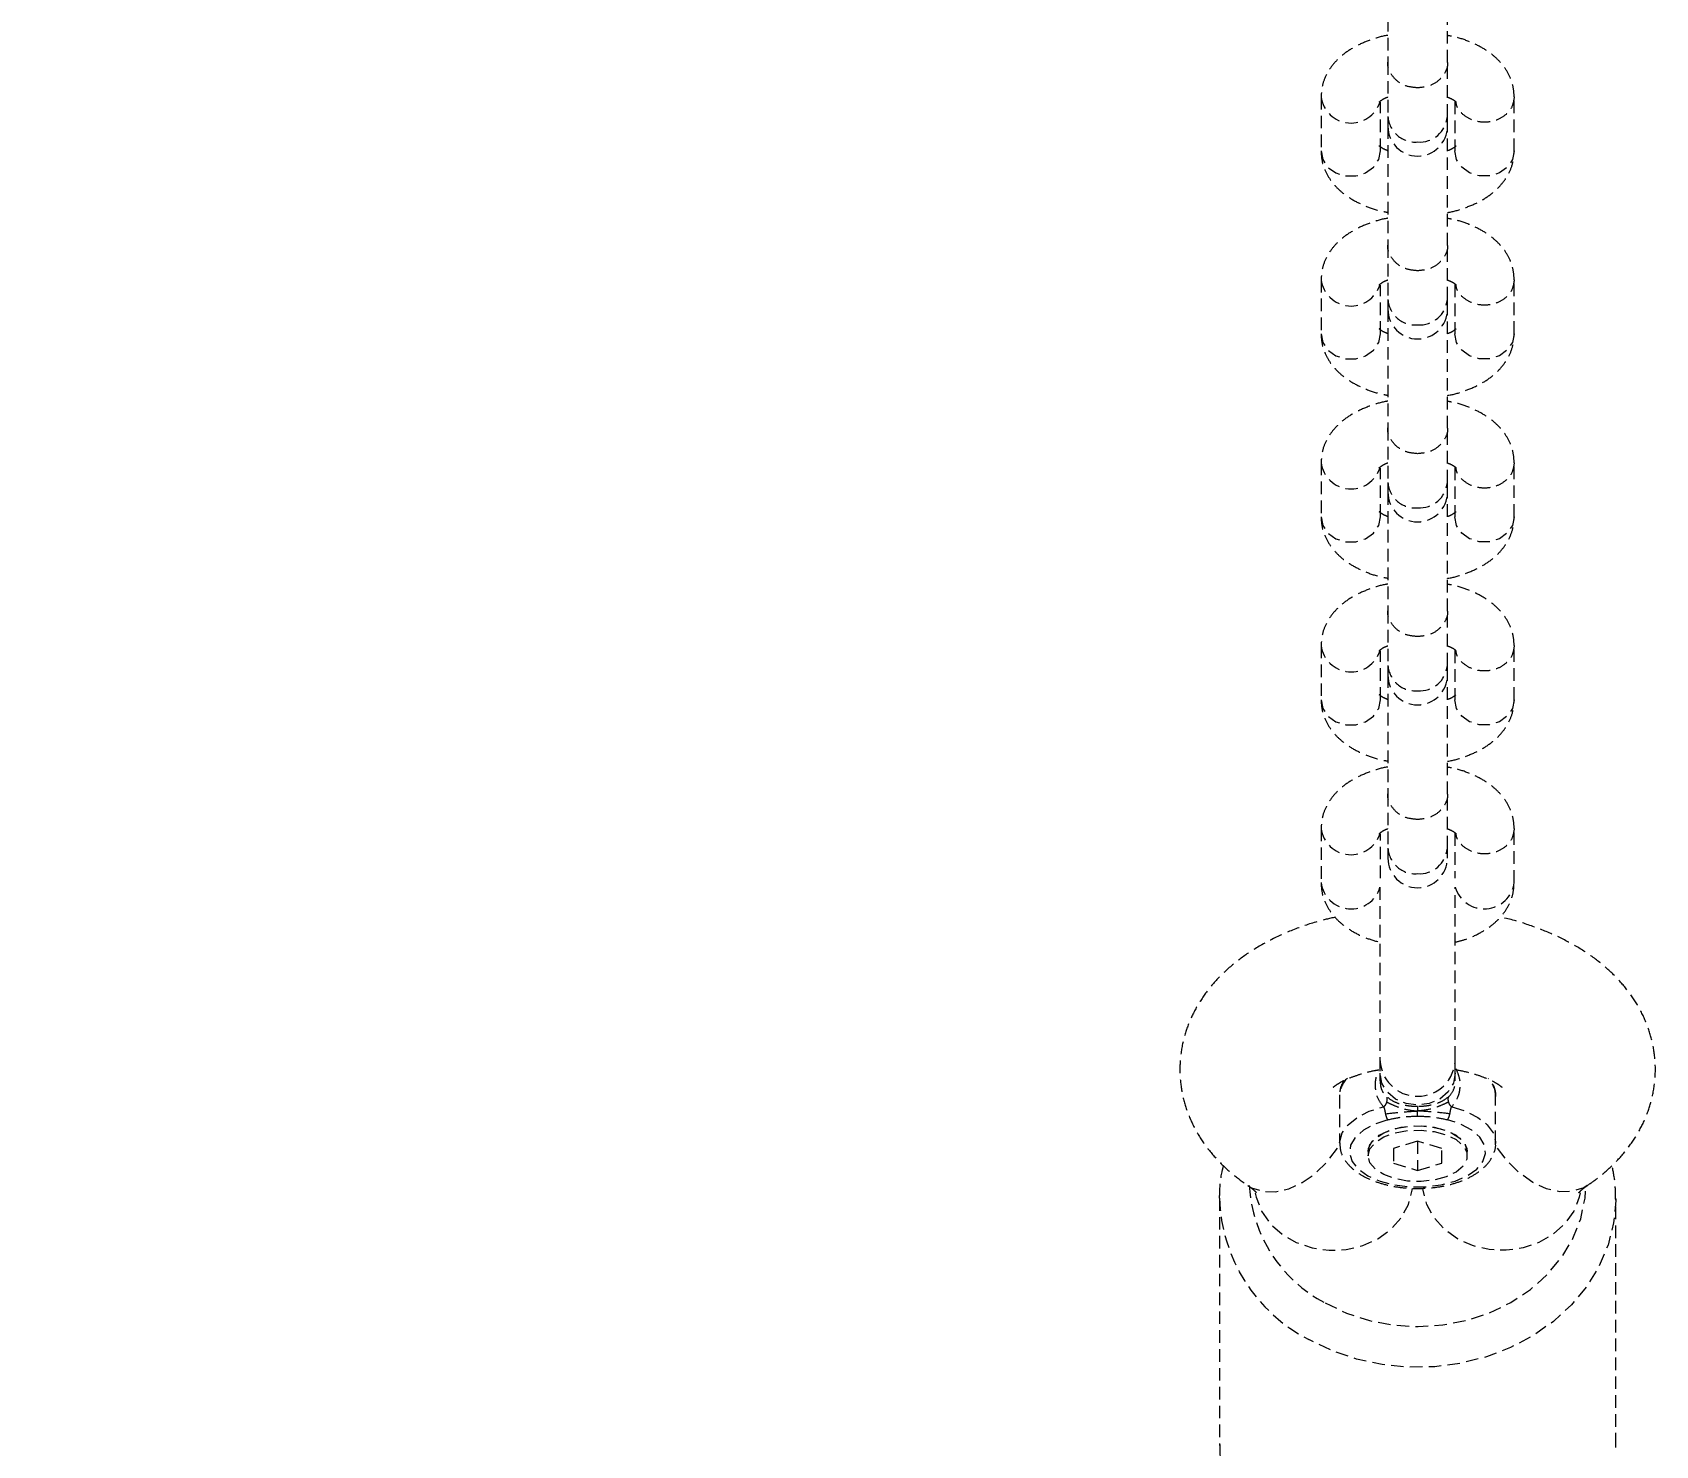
# Model space of a CAD drawing. Header units: millimetres. Extents: x -4197 to 3701, y -3900 to 3375.
# Drawn here: x 58.9 to 222.7, y 1166.1 to 1308.8 of the extents above; entities that cross this region are included whole.
import ezdxf

# ---------------------------------------------------------------- set-up
doc = ezdxf.new("R2010")
doc.units = ezdxf.units.MM
doc.linetypes.add('HIDDEN', pattern=[1.905, 1.27, -0.635])
for name, color, linetype in [('DIKOM_ОБЪЕКТ', 7, 'Continuous'), ('DIKOM_РАЗМЕР_ЗОНА', 7, 'Continuous'), ('DIKOM_РАЗМЕР_ОБЪЕКТА', 7, 'Continuous')]:
    doc.layers.add(name, color=color, linetype=linetype)
doc.styles.add('style1', font='arialbd.ttf', dxfattribs={"width": 0.8})
doc.dimstyles.new('1-50', dxfattribs={"dimtxt": 300, "dimasz": 200, "dimexe": 100, "dimexo": 0, "dimgap": 100, "dimtad": 1, "dimtxsty": 'style1', "dimcen": 200, "dimclrd": 7, "dimclre": 7, "dimclrt": 7, "dimadec": 1, "dimazin": 2, "dimtfac": 1, "dimtmove": 0, "dimatfit": 2, "dimfxl": 0, "dimlwd": 25, "dimlwe": 18, "dimarcsym": 0})

# ---------------------------------------------------------------- blocks, each defined once
blk = doc.blocks.new('*D2')
at = {"layer": 'Defpoints', "color": 0, "transparency": 16777216}
for p in [(-934.08, 1825.38), (198.72, 1825.38), (198.72, -1533.62)]:
    blk.add_point(p, dxfattribs=at)
at = {"layer": 'DIKOM_РАЗМЕР_ОБЪЕКТА', "color": 7, "lineweight": 18, "transparency": 16777216}
for p, q in [((198.72, 1825.38), (-1034.08, 1825.38)), ((198.72, -1533.62), (-1034.08, -1533.62))]:
    blk.add_line(p, q, dxfattribs=at)
at = {"layer": 'DIKOM_РАЗМЕР_ОБЪЕКТА', "color": 7, "lineweight": 25, "transparency": 16777216}
blk.add_line((-934.08, -1333.62), (-934.08, 1625.38), dxfattribs=at)
at = {"layer": 'DIKOM_РАЗМЕР_ОБЪЕКТА', "color": 7, "transparency": 16777216}
for points in [[(-967.42, 1625.38), (-900.75, 1625.38), (-934.08, 1825.38)], [(-967.42, -1333.62), (-900.75, -1333.62), (-934.08, -1533.62)]]:
    blk.add_solid(points, dxfattribs=at)
at = {"layer": 'DIKOM_РАЗМЕР_ОБЪЕКТА', "color": 7, "transparency": 16777216, "insert": (-1212.9, 33.6), "char_height": 300, "attachment_point": 5, "rotation": 90, "style": 'style1'}
blk.add_mtext('{\\fArial|b0|i0|c204|p34;\\H1.16667x;3360}', dxfattribs=at)
blk = doc.blocks.new('*D3')
at = {"layer": 'Defpoints', "color": 0, "transparency": 16777216}
for p in [(-3721.93, 3375.38), (198.72, 3375.38), (198.72, -3083.62)]:
    blk.add_point(p, dxfattribs=at)
at = {"layer": 'DIKOM_РАЗМЕР_ЗОНА', "color": 7, "lineweight": 18, "transparency": 16777216}
for p, q in [((198.72, 3375.38), (-3821.93, 3375.38)), ((198.72, -3083.62), (-3821.93, -3083.62))]:
    blk.add_line(p, q, dxfattribs=at)
at = {"layer": 'DIKOM_РАЗМЕР_ЗОНА', "color": 7, "lineweight": 25, "transparency": 16777216}
blk.add_line((-3721.93, -2883.62), (-3721.93, 3175.38), dxfattribs=at)
at = {"layer": 'DIKOM_РАЗМЕР_ЗОНА', "color": 7, "transparency": 16777216}
for points in [[(-3755.26, 3175.38), (-3688.6, 3175.38), (-3721.93, 3375.38)], [(-3755.26, -2883.62), (-3688.6, -2883.62), (-3721.93, -3083.62)]]:
    blk.add_solid(points, dxfattribs=at)
at = {"layer": 'DIKOM_РАЗМЕР_ЗОНА', "color": 7, "transparency": 16777216, "insert": (-4000.63, 193.17), "char_height": 300, "attachment_point": 5, "rotation": 90, "style": 'style1'}
blk.add_mtext('{\\fArial|b0|i0|c204|p34;\\H1.16667x;6460}', dxfattribs=at)

msp = doc.modelspace()

# ---------------------------------------------------------------- linework, layer by layer
at = {"layer": 'DIKOM_ОБЪЕКТ', "color": 7, "linetype": 'HIDDEN', "lineweight": 15}
for p, q in [((195.719, 1317.764), (195.719, 1305.742)), ((201.719, 1305.745), (201.719, 1317.764)), ((195.719, 1305.773), (195.719, 1300.28)), ((201.719, 1300.28), (201.719, 1305.773)), ((188.969, 1302.273), (188.969, 1296.81)), ((194.969, 1296.81), (194.969, 1301.735)), ((202.469, 1301.787), (202.469, 1296.81)), ((208.469, 1296.81), (208.469, 1302.303)), ((195.719, 1300.28), (195.719, 1299.294)), ((201.719, 1299.294), (201.719, 1300.28)), ((195.719, 1299.294), (195.719, 1287.273)), ((201.719, 1287.275), (201.719, 1299.294)), ((195.719, 1287.303), (195.719, 1281.81)), ((201.719, 1281.81), (201.719, 1287.303)), ((188.969, 1283.803), (188.969, 1278.34)), ((194.969, 1278.34), (194.969, 1283.266)), ((202.469, 1283.317), (202.469, 1278.34)), ((208.469, 1278.34), (208.469, 1283.833)), ((195.719, 1281.81), (195.719, 1280.825)), ((201.719, 1280.825), (201.719, 1281.81)), ((195.719, 1280.825), (195.719, 1268.803)), ((201.719, 1268.806), (201.719, 1280.825)), ((195.719, 1268.834), (195.719, 1263.341)), ((201.719, 1263.341), (201.719, 1268.834)), ((188.969, 1265.334), (188.969, 1259.871)), ((208.469, 1259.871), (208.469, 1265.364)), ((194.969, 1259.871), (194.969, 1264.796)), ((195.719, 1263.341), (195.719, 1262.356)), ((201.719, 1262.356), (201.719, 1263.341)), ((202.469, 1264.848), (202.469, 1259.871)), ((195.719, 1262.356), (195.719, 1250.334)), ((201.719, 1250.337), (201.719, 1262.356)), ((195.719, 1250.365), (195.719, 1244.872)), ((201.719, 1244.872), (201.719, 1250.365)), ((188.969, 1246.864), (188.969, 1241.402)), ((194.969, 1241.402), (194.969, 1246.327)), ((202.469, 1246.378), (202.469, 1241.402)), ((208.469, 1241.402), (208.469, 1246.894)), ((195.719, 1244.872), (195.719, 1243.886)), ((195.719, 1243.886), (195.719, 1231.865)), ((201.719, 1243.886), (201.719, 1244.872)), ((201.719, 1231.867), (201.719, 1243.886)), ((195.719, 1231.895), (195.719, 1226.402)), ((201.719, 1226.402), (201.719, 1231.895)), ((188.969, 1228.395), (188.969, 1222.932)), ((194.969, 1223.382), (194.969, 1227.857)), ((202.469, 1227.909), (202.469, 1223.382)), ((208.469, 1222.932), (208.469, 1228.425)), ((195.719, 1226.402), (195.719, 1225.417)), ((201.719, 1225.417), (201.719, 1226.402)), ((194.919, 1222.466), (194.919, 1205.16)), ((202.519, 1205.16), (202.519, 1222.466)), ((194.919, 1205.163), (194.919, 1203.705)), ((202.519, 1203.705), (202.519, 1205.16)), ((194.919, 1203.705), (194.919, 1202.912)), ((202.519, 1202.922), (202.519, 1203.705)), ((190.844, 1201.414), (190.844, 1196.631)), ((206.594, 1196.631), (206.594, 1201.414)), ((198.719, 1196.822), (196.269, 1196.086)), ((201.169, 1196.086), (198.719, 1196.822)), ((198.719, 1196.822), (198.719, 1193.879)), ((193.719, 1195.777), (193.719, 1195.35)), ((196.269, 1196.086), (196.269, 1194.615)), ((196.269, 1194.615), (198.719, 1193.879)), ((198.719, 1193.879), (201.169, 1194.615)), ((201.169, 1194.615), (201.169, 1196.086)), ((203.719, 1195.35), (203.719, 1195.777)), ((178.719, 1191.069), (178.722, 1191.331)), ((178.719, 1191.069), (178.719, 1166.096)), ((218.719, 1166.096), (218.719, 1191.069)), ((218.718, 1165.899), (218.719, 1166.096))]:
    msp.add_line(p, q, dxfattribs=at)
at = {"layer": 'DIKOM_ОБЪЕКТ', "color": 7, "linetype": 'HIDDEN', "lineweight": 15, "flags": 128}
for points in [[(188.969, 1296.81), (189.15, 1295.933), (189.671, 1295.163), (190.469, 1294.591), (191.448, 1294.287), (192.49, 1294.287), (193.469, 1294.591), (194.267, 1295.163), (194.788, 1295.933), (194.969, 1296.81), (194.969, 1296.81)], [(208.469, 1296.81), (208.288, 1295.933), (207.767, 1295.163), (206.969, 1294.591), (205.99, 1294.287), (204.948, 1294.287), (203.969, 1294.591), (203.171, 1295.163), (202.65, 1295.933), (202.469, 1296.81)], [(188.969, 1278.34), (189.15, 1277.464), (189.671, 1276.693), (190.469, 1276.122), (191.448, 1275.817), (192.49, 1275.817), (193.469, 1276.122), (194.267, 1276.693), (194.788, 1277.464), (194.969, 1278.34), (194.969, 1278.34)], [(208.469, 1278.34), (208.288, 1277.464), (207.767, 1276.693), (206.969, 1276.122), (205.99, 1275.817), (204.948, 1275.817), (203.969, 1276.122), (203.171, 1276.693), (202.65, 1277.464), (202.469, 1278.34)], [(188.969, 1259.871), (189.15, 1258.995), (189.671, 1258.224), (190.469, 1257.652), (191.448, 1257.348), (192.49, 1257.348), (193.469, 1257.652), (194.267, 1258.224), (194.788, 1258.995), (194.969, 1259.871), (194.969, 1259.871)], [(208.469, 1259.871), (208.288, 1258.995), (207.767, 1258.224), (206.969, 1257.652), (205.99, 1257.348), (204.948, 1257.348), (203.969, 1257.652), (203.171, 1258.224), (202.65, 1258.995), (202.469, 1259.871)], [(188.969, 1241.402), (189.15, 1240.525), (189.671, 1239.755), (190.469, 1239.183), (191.448, 1238.878), (192.49, 1238.878), (193.469, 1239.183), (194.267, 1239.755), (194.788, 1240.525), (194.969, 1241.402), (194.969, 1241.402)], [(208.469, 1241.402), (208.288, 1240.525), (207.767, 1239.755), (206.969, 1239.183), (205.99, 1238.878), (204.948, 1238.878), (203.969, 1239.183), (203.171, 1239.755), (202.65, 1240.525), (202.469, 1241.402)], [(202.519, 1203.705), (202.333, 1202.702), (201.793, 1201.798), (200.953, 1201.08), (199.893, 1200.619), (198.719, 1200.46), (197.545, 1200.619), (196.486, 1201.08), (195.645, 1201.798), (195.105, 1202.702), (194.919, 1203.705)], [(190.844, 1196.659), (190.851, 1196.801), (191.101, 1197.67), (191.702, 1198.491), (192.626, 1199.227), (193.83, 1199.843), (195.26, 1200.312)], [(202.179, 1200.312), (203.608, 1199.843), (204.812, 1199.227), (205.736, 1198.491), (206.337, 1197.67), (206.588, 1196.801), (206.594, 1196.604)], [(195.699, 1198.991), (194.351, 1198.54), (193.241, 1197.938), (192.428, 1197.22), (191.957, 1196.423), (191.854, 1195.591), (192.123, 1194.769), (192.751, 1194.002), (193.703, 1193.331), (194.928, 1192.794), (196.359, 1192.418), (197.918, 1192.225), (199.521, 1192.225), (201.08, 1192.418), (202.51, 1192.794), (203.735, 1193.331), (204.687, 1194.002), (205.315, 1194.769), (205.585, 1195.591), (205.481, 1196.423), (205.01, 1197.22), (204.198, 1197.938), (203.087, 1198.54), (201.739, 1198.991)], [(193.719, 1195.777), (193.766, 1196.132), (194.133, 1196.814), (194.841, 1197.419), (195.836, 1197.903), (197.045, 1198.229), (198.378, 1198.373), (199.737, 1198.324), (201.02, 1198.087), (202.132, 1197.679), (202.991, 1197.129), (203.534, 1196.479), (203.719, 1195.777)], [(193.719, 1195.777), (193.905, 1196.479), (194.447, 1197.129), (195.306, 1197.679), (196.419, 1198.087), (197.702, 1198.324), (199.06, 1198.373), (200.394, 1198.229), (201.603, 1197.903), (202.598, 1197.419), (203.305, 1196.814), (203.673, 1196.132), (203.719, 1195.777)], [(193.719, 1195.35), (193.905, 1196.052), (194.447, 1196.702), (195.306, 1197.252), (196.419, 1197.66), (197.702, 1197.897), (199.06, 1197.946), (200.394, 1197.802), (201.603, 1197.476), (202.598, 1196.992), (203.305, 1196.387), (203.673, 1195.705), (203.673, 1194.996), (203.305, 1194.314), (202.598, 1193.709), (201.603, 1193.225), (200.394, 1192.899), (199.06, 1192.755), (197.702, 1192.804), (196.419, 1193.041), (195.306, 1193.449), (194.447, 1193.999), (193.905, 1194.649), (193.719, 1195.35)], [(181.581, 1192.353), (181.952, 1192.134), (183.086, 1191.76), (184.358, 1191.724), (185.71, 1192.027), (187.077, 1192.656), (188.397, 1193.581), (189.607, 1194.759), (190.651, 1196.135), (190.926, 1196.581)], [(215.847, 1192.346), (215.486, 1192.134), (214.352, 1191.76), (213.08, 1191.724), (211.729, 1192.027), (210.361, 1192.656), (209.042, 1193.581), (207.832, 1194.759), (206.788, 1196.135), (206.535, 1196.542)], [(182.312, 1191.594), (182.406, 1191.161), (182.959, 1189.761), (183.85, 1188.495), (185.04, 1187.423), (186.472, 1186.594), (188.079, 1186.047), (189.786, 1185.808), (191.513, 1185.888), (193.18, 1186.283), (194.709, 1186.975), (196.027, 1187.931), (197.074, 1189.107), (197.8, 1190.448), (198.172, 1191.891), (198.192, 1192.063)], [(189.384, 1180.496), (191.552, 1179.465), (193.873, 1178.714), (196.298, 1178.26), (198.773, 1178.112), (201.248, 1178.273), (203.669, 1178.741), (205.984, 1179.504), (208.144, 1180.547), (210.104, 1181.848), (211.821, 1183.378), (213.258, 1185.106), (214.386, 1186.994), (215.18, 1189.002), (215.623, 1191.088), (215.716, 1192.36)], [(215.133, 1191.629), (215.032, 1191.161), (214.48, 1189.761), (213.588, 1188.495), (212.398, 1187.423), (210.967, 1186.594), (209.359, 1186.047), (207.652, 1185.808), (205.925, 1185.888), (204.258, 1186.283), (202.73, 1186.975), (201.411, 1187.931), (200.364, 1189.107), (199.638, 1190.448), (199.266, 1191.891), (199.246, 1192.07)], [(218.719, 1190.983), (218.718, 1190.844), (218.504, 1188.57), (217.938, 1186.34), (217.028, 1184.195), (215.792, 1182.172), (214.251, 1180.308), (212.433, 1178.636), (210.37, 1177.186), (208.1, 1175.984), (205.661, 1175.051), (203.1, 1174.403), (200.459, 1174.054), (197.788, 1174.007), (195.134, 1174.266), (192.543, 1174.824), (190.063, 1175.672), (187.737, 1176.794)]]:
    msp.add_lwpolyline(points, dxfattribs=at)
at = {"layer": 'DIKOM_ОБЪЕКТ', "color": 7, "linetype": 'HIDDEN', "lineweight": 15}
for centre, radius, start, end in [((191.996, 1302.679), 3.054, 187.64142, 342.58702), ((198.477, 1300.472), 2.764, 183.97828, 275.02673), ((198.928, 1300.51), 2.8, 265.7176, 355.27739), ((198.719, 1299.294), 3, 180, 0), ((191.996, 1284.209), 3.054, 187.64142, 342.58702), ((198.477, 1282.002), 2.764, 183.97828, 275.02673), ((198.928, 1282.041), 2.8, 265.7176, 355.27739), ((198.719, 1280.825), 3, 180, 0), ((191.996, 1265.74), 3.054, 187.64142, 342.58702), ((198.477, 1263.533), 2.764, 183.97828, 275.02673), ((198.928, 1263.572), 2.8, 265.7176, 355.27739), ((198.719, 1262.356), 3, 180, 0), ((191.996, 1247.27), 3.054, 187.64142, 342.58702), ((198.477, 1245.063), 2.764, 183.97828, 275.02673), ((198.719, 1243.886), 3, 180, 0), ((198.928, 1245.102), 2.8, 265.7176, 355.27739), ((191.996, 1228.801), 3.054, 187.64142, 342.58702), ((198.477, 1226.594), 2.764, 183.97828, 275.02673), ((198.928, 1226.633), 2.8, 265.7176, 355.27739), ((198.719, 1225.417), 3, 180, 0), ((191.994, 1223.335), 3.051, 187.58011, 343.46717), ((205.444, 1223.335), 3.051, 196.53283, 352.41989), ((198.719, 1205.16), 3.8, 180, 0), ((193.397, 1201.354), 2.554, 134.01464, 178.64825), ((204.053, 1201.355), 2.542, 1.31896, 45.2444), ((195.972, 1193.157), 14.272, 183.20902, 242.51064), ((195.269, 1191.538), 16.556, 181.62399, 242.93971)]:
    msp.add_arc(centre, radius, start, end, dxfattribs=at)
for points, knots in [([(195.719, 1308.485), (195.664, 1308.477), (195.033, 1308.385), (193.898, 1308.023), (192.424, 1307.397), (191.19, 1306.587), (190.219, 1305.659), (189.517, 1304.619), (189.058, 1303.48), (188.999, 1302.676), (188.969, 1302.273)], [0, 0, 0, 0, 0.0148782, 0.1715991, 0.3325711, 0.481407, 0.6206936, 0.7504975, 0.8745005, 1, 1, 1, 1]), ([(208.469, 1302.273), (208.447, 1302.621), (208.399, 1303.372), (208, 1304.463), (207.351, 1305.493), (206.465, 1306.404), (205.346, 1307.203), (203.983, 1307.86), (202.748, 1308.291), (201.95, 1308.429), (201.719, 1308.469)], [0, 0, 0, 0, 0.10834975, 0.23352714, 0.35881824, 0.48965331, 0.63012662, 0.78072237, 0.93662123, 1, 1, 1, 1]), ([(198.719, 1303.181), (198.327, 1303.219), (197.543, 1303.296), (196.535, 1303.89), (195.904, 1304.732), (195.643, 1305.453), (195.736, 1305.816), (195.745, 1305.853)], [0, 0, 0, 0, 0.2431409, 0.4862818, 0.7294226, 0.9725635, 1, 1, 1, 1]), ([(201.695, 1305.846), (201.704, 1305.811), (201.795, 1305.451), (201.534, 1304.732), (200.904, 1303.89), (199.895, 1303.296), (199.111, 1303.219), (198.719, 1303.181)], [0, 0, 0, 0, 0.0255926, 0.2691945, 0.5127963, 0.7563982, 1, 1, 1, 1]), ([(194.852, 1301.775), (194.847, 1301.77), (194.834, 1301.756), (195.063, 1301.949), (195.385, 1302.148), (195.673, 1302.246), (195.719, 1302.262)], [0, 0, 0, 0, 0.1911912, 0.5577561, 0.9289467, 1, 1, 1, 1]), ([(201.719, 1302.259), (201.886, 1302.19), (202.278, 1302.029), (202.571, 1301.792), (202.584, 1301.775), (202.589, 1301.768)], [0, 0, 0, 0, 0.2929048, 0.6897488, 1, 1, 1, 1]), ([(208.469, 1302.273), (208.424, 1301.937), (208.334, 1301.267), (207.64, 1300.414), (206.648, 1299.844), (205.47, 1299.644), (204.287, 1299.843), (203.308, 1300.416), (202.695, 1301.113), (202.613, 1301.608), (202.586, 1301.771)], [0, 0, 0, 0, 0.1335454, 0.2670908, 0.4006361, 0.5341815, 0.6677269, 0.8012723, 0.9348177, 1, 1, 1, 1]), ([(188.969, 1296.81), (188.991, 1296.461), (189.039, 1295.711), (189.439, 1294.619), (190.088, 1293.589), (190.973, 1292.678), (192.092, 1291.879), (193.455, 1291.222), (194.69, 1290.792), (195.488, 1290.653), (195.719, 1290.613)], [0, 0, 0, 0, 0.10834975, 0.23352714, 0.35881824, 0.48965331, 0.63012662, 0.78072237, 0.93662123, 1, 1, 1, 1]), ([(195.719, 1296.823), (195.553, 1296.892), (195.161, 1297.053), (194.867, 1297.291), (194.854, 1297.308), (194.849, 1297.315)], [0, 0, 0, 0, 0.2923179, 0.6883666, 1, 1, 1, 1]), ([(202.587, 1297.307), (202.591, 1297.312), (202.604, 1297.327), (202.376, 1297.133), (202.054, 1296.934), (201.766, 1296.836), (201.719, 1296.82)], [0, 0, 0, 0, 0.1911912, 0.5577561, 0.9289467, 1, 1, 1, 1]), ([(201.719, 1290.597), (201.774, 1290.605), (202.405, 1290.697), (203.54, 1291.059), (205.014, 1291.685), (206.249, 1292.495), (207.219, 1293.423), (207.921, 1294.464), (208.381, 1295.603), (208.44, 1296.406), (208.469, 1296.81)], [0, 0, 0, 0, 0.0148782, 0.1715991, 0.3325711, 0.481407, 0.6206936, 0.7504975, 0.8745005, 1, 1, 1, 1]), ([(195.719, 1290.016), (195.664, 1290.008), (195.033, 1289.916), (193.898, 1289.553), (192.424, 1288.927), (191.19, 1288.117), (190.219, 1287.19), (189.517, 1286.149), (189.058, 1285.01), (188.999, 1284.207), (188.969, 1283.803)], [0, 0, 0, 0, 0.0148782, 0.1715991, 0.3325711, 0.481407, 0.6206936, 0.7504975, 0.8745005, 1, 1, 1, 1]), ([(208.469, 1283.803), (208.447, 1284.151), (208.399, 1284.902), (208, 1285.994), (207.351, 1287.023), (206.465, 1287.935), (205.346, 1288.734), (203.983, 1289.391), (202.748, 1289.821), (201.95, 1289.96), (201.719, 1290)], [0, 0, 0, 0, 0.1083497, 0.2335271, 0.3588182, 0.4896533, 0.6301266, 0.7807224, 0.9366212, 1, 1, 1, 1]), ([(198.719, 1284.711), (198.327, 1284.75), (197.543, 1284.827), (196.535, 1285.42), (195.904, 1286.262), (195.643, 1286.984), (195.736, 1287.347), (195.745, 1287.384)], [0, 0, 0, 0, 0.2431409, 0.4862818, 0.7294226, 0.9725635, 1, 1, 1, 1]), ([(201.695, 1287.376), (201.704, 1287.342), (201.795, 1286.981), (201.534, 1286.262), (200.904, 1285.42), (199.895, 1284.827), (199.111, 1284.75), (198.719, 1284.711)], [0, 0, 0, 0, 0.0255926, 0.2691945, 0.5127963, 0.7563982, 1, 1, 1, 1]), ([(194.852, 1283.305), (194.847, 1283.301), (194.834, 1283.286), (195.063, 1283.48), (195.385, 1283.678), (195.673, 1283.777), (195.719, 1283.793)], [0, 0, 0, 0, 0.1911912, 0.5577561, 0.9289467, 1, 1, 1, 1]), ([(201.719, 1283.789), (201.886, 1283.721), (202.278, 1283.56), (202.571, 1283.322), (202.584, 1283.306), (202.589, 1283.298)], [0, 0, 0, 0, 0.2929048, 0.6897488, 1, 1, 1, 1]), ([(208.469, 1283.803), (208.424, 1283.468), (208.334, 1282.797), (207.64, 1281.944), (206.648, 1281.374), (205.47, 1281.175), (204.287, 1281.374), (203.308, 1281.947), (202.695, 1282.644), (202.613, 1283.139), (202.586, 1283.301)], [0, 0, 0, 0, 0.1335454, 0.2670908, 0.4006361, 0.5341815, 0.6677269, 0.8012723, 0.9348177, 1, 1, 1, 1]), ([(188.969, 1278.34), (188.991, 1277.992), (189.039, 1277.241), (189.439, 1276.15), (190.088, 1275.12), (190.973, 1274.209), (192.092, 1273.409), (193.455, 1272.753), (194.69, 1272.322), (195.488, 1272.184), (195.719, 1272.144)], [0, 0, 0, 0, 0.1083497, 0.2335271, 0.3588182, 0.4896533, 0.6301266, 0.7807224, 0.9366212, 1, 1, 1, 1]), ([(195.719, 1278.354), (195.553, 1278.422), (195.161, 1278.583), (194.867, 1278.821), (194.854, 1278.838), (194.849, 1278.846)], [0, 0, 0, 0, 0.2923179, 0.6883666, 1, 1, 1, 1]), ([(202.587, 1278.838), (202.591, 1278.843), (202.604, 1278.857), (202.376, 1278.664), (202.054, 1278.465), (201.766, 1278.367), (201.719, 1278.351)], [0, 0, 0, 0, 0.1911912, 0.5577561, 0.9289467, 1, 1, 1, 1]), ([(201.719, 1272.128), (201.774, 1272.136), (202.405, 1272.228), (203.54, 1272.59), (205.014, 1273.216), (206.249, 1274.026), (207.219, 1274.954), (207.921, 1275.994), (208.381, 1277.133), (208.44, 1277.936), (208.469, 1278.34)], [0, 0, 0, 0, 0.0148782, 0.1715991, 0.3325711, 0.481407, 0.6206936, 0.7504975, 0.8745005, 1, 1, 1, 1]), ([(195.719, 1271.546), (195.664, 1271.538), (195.033, 1271.446), (193.898, 1271.084), (192.424, 1270.458), (191.19, 1269.648), (190.219, 1268.72), (189.517, 1267.68), (189.058, 1266.541), (188.999, 1265.738), (188.969, 1265.334)], [0, 0, 0, 0, 0.0148782, 0.1715991, 0.3325711, 0.481407, 0.6206936, 0.7504975, 0.8745005, 1, 1, 1, 1]), ([(208.469, 1265.334), (208.447, 1265.682), (208.399, 1266.433), (208, 1267.524), (207.351, 1268.554), (206.465, 1269.465), (205.346, 1270.265), (203.983, 1270.921), (202.748, 1271.352), (201.95, 1271.49), (201.719, 1271.53)], [0, 0, 0, 0, 0.1083497, 0.2335271, 0.3588182, 0.4896533, 0.6301266, 0.7807224, 0.9366212, 1, 1, 1, 1]), ([(198.719, 1266.242), (198.327, 1266.28), (197.543, 1266.357), (196.535, 1266.951), (195.904, 1267.793), (195.643, 1268.515), (195.736, 1268.878), (195.745, 1268.915)], [0, 0, 0, 0, 0.2431409, 0.4862818, 0.7294226, 0.9725635, 1, 1, 1, 1]), ([(201.695, 1268.907), (201.704, 1268.873), (201.795, 1268.512), (201.534, 1267.793), (200.904, 1266.951), (199.895, 1266.357), (199.111, 1266.28), (198.719, 1266.242)], [0, 0, 0, 0, 0.0255926, 0.2691945, 0.5127963, 0.7563982, 1, 1, 1, 1]), ([(194.852, 1264.836), (194.847, 1264.831), (194.834, 1264.817), (195.063, 1265.01), (195.385, 1265.209), (195.673, 1265.308), (195.719, 1265.323)], [0, 0, 0, 0, 0.1911912, 0.5577561, 0.9289467, 1, 1, 1, 1]), ([(201.719, 1265.32), (201.886, 1265.252), (202.278, 1265.091), (202.571, 1264.853), (202.584, 1264.836), (202.589, 1264.829)], [0, 0, 0, 0, 0.2929048, 0.6897488, 1, 1, 1, 1]), ([(208.469, 1265.334), (208.424, 1264.998), (208.334, 1264.328), (207.64, 1263.475), (206.648, 1262.905), (205.47, 1262.705), (204.287, 1262.904), (203.308, 1263.478), (202.695, 1264.175), (202.613, 1264.67), (202.586, 1264.832)], [0, 0, 0, 0, 0.13354538, 0.26709076, 0.40063614, 0.53418151, 0.66772689, 0.80127227, 0.93481765, 1, 1, 1, 1]), ([(195.719, 1259.885), (195.553, 1259.953), (195.161, 1260.114), (194.867, 1260.352), (194.854, 1260.369), (194.849, 1260.376)], [0, 0, 0, 0, 0.2923179, 0.6883666, 1, 1, 1, 1]), ([(202.587, 1260.369), (202.591, 1260.374), (202.604, 1260.388), (202.376, 1260.194), (202.054, 1259.996), (201.766, 1259.897), (201.719, 1259.881)], [0, 0, 0, 0, 0.1911912, 0.5577561, 0.9289467, 1, 1, 1, 1]), ([(188.969, 1259.871), (188.991, 1259.523), (189.039, 1258.772), (189.439, 1257.68), (190.088, 1256.651), (190.973, 1255.739), (192.092, 1254.94), (193.455, 1254.283), (194.69, 1253.853), (195.488, 1253.714), (195.719, 1253.674)], [0, 0, 0, 0, 0.1083497, 0.2335271, 0.3588182, 0.4896533, 0.6301266, 0.7807224, 0.9366212, 1, 1, 1, 1]), ([(201.719, 1253.658), (201.774, 1253.666), (202.405, 1253.758), (203.54, 1254.121), (205.014, 1254.747), (206.249, 1255.557), (207.219, 1256.484), (207.921, 1257.525), (208.381, 1258.664), (208.44, 1259.467), (208.469, 1259.871)], [0, 0, 0, 0, 0.0148782, 0.1715991, 0.3325711, 0.481407, 0.6206936, 0.7504975, 0.8745005, 1, 1, 1, 1]), ([(195.719, 1253.077), (195.664, 1253.069), (195.033, 1252.977), (193.898, 1252.615), (192.424, 1251.989), (191.19, 1251.179), (190.219, 1250.251), (189.517, 1249.21), (189.058, 1248.071), (188.999, 1247.268), (188.969, 1246.864)], [0, 0, 0, 0, 0.0148782, 0.1715991, 0.3325711, 0.481407, 0.6206936, 0.7504975, 0.8745005, 1, 1, 1, 1]), ([(208.469, 1246.864), (208.447, 1247.213), (208.399, 1247.964), (208, 1249.055), (207.351, 1250.085), (206.465, 1250.996), (205.346, 1251.795), (203.983, 1252.452), (202.748, 1252.883), (201.95, 1253.021), (201.719, 1253.061)], [0, 0, 0, 0, 0.1083497, 0.2335271, 0.3588182, 0.4896533, 0.6301266, 0.7807224, 0.9366212, 1, 1, 1, 1]), ([(198.719, 1247.772), (198.327, 1247.811), (197.543, 1247.888), (196.535, 1248.481), (195.904, 1249.324), (195.643, 1250.045), (195.736, 1250.408), (195.745, 1250.445)], [0, 0, 0, 0, 0.2431409, 0.4862818, 0.7294226, 0.9725635, 1, 1, 1, 1]), ([(201.695, 1250.437), (201.704, 1250.403), (201.795, 1250.043), (201.534, 1249.324), (200.904, 1248.481), (199.895, 1247.888), (199.111, 1247.811), (198.719, 1247.772)], [0, 0, 0, 0, 0.02559264, 0.26919448, 0.51279632, 0.75639816, 1, 1, 1, 1]), ([(194.852, 1246.367), (194.847, 1246.362), (194.834, 1246.348), (195.063, 1246.541), (195.385, 1246.74), (195.673, 1246.838), (195.719, 1246.854)], [0, 0, 0, 0, 0.1911912, 0.5577561, 0.9289467, 1, 1, 1, 1]), ([(201.719, 1246.851), (201.886, 1246.782), (202.278, 1246.621), (202.571, 1246.384), (202.584, 1246.367), (202.589, 1246.359)], [0, 0, 0, 0, 0.2929048, 0.6897488, 1, 1, 1, 1]), ([(208.469, 1246.864), (208.424, 1246.529), (208.334, 1245.858), (207.64, 1245.006), (206.648, 1244.436), (205.47, 1244.236), (204.287, 1244.435), (203.308, 1245.008), (202.695, 1245.705), (202.613, 1246.2), (202.586, 1246.362)], [0, 0, 0, 0, 0.1335454, 0.2670908, 0.4006361, 0.5341815, 0.6677269, 0.8012723, 0.9348177, 1, 1, 1, 1]), ([(188.969, 1241.402), (188.991, 1241.053), (189.039, 1240.302), (189.439, 1239.211), (190.088, 1238.181), (190.973, 1237.27), (192.092, 1236.471), (193.455, 1235.814), (194.69, 1235.383), (195.488, 1235.245), (195.719, 1235.205)], [0, 0, 0, 0, 0.10834975, 0.23352714, 0.35881824, 0.48965331, 0.63012662, 0.78072237, 0.93662123, 1, 1, 1, 1]), ([(195.719, 1241.415), (195.553, 1241.484), (195.161, 1241.645), (194.867, 1241.883), (194.854, 1241.899), (194.849, 1241.907)], [0, 0, 0, 0, 0.2923179, 0.6883666, 1, 1, 1, 1]), ([(202.587, 1241.899), (202.591, 1241.904), (202.604, 1241.918), (202.376, 1241.725), (202.054, 1241.526), (201.766, 1241.428), (201.719, 1241.412)], [0, 0, 0, 0, 0.1911912, 0.5577561, 0.9289467, 1, 1, 1, 1]), ([(201.719, 1235.189), (201.774, 1235.197), (202.405, 1235.289), (203.54, 1235.651), (205.014, 1236.277), (206.249, 1237.087), (207.219, 1238.015), (207.921, 1239.055), (208.381, 1240.195), (208.44, 1240.998), (208.469, 1241.402)], [0, 0, 0, 0, 0.01487824, 0.17159906, 0.3325711, 0.48140696, 0.62069363, 0.75049751, 0.87450052, 1, 1, 1, 1]), ([(195.719, 1234.608), (195.664, 1234.6), (195.033, 1234.508), (193.898, 1234.145), (192.424, 1233.519), (191.19, 1232.709), (190.219, 1231.781), (189.517, 1230.741), (189.058, 1229.602), (188.999, 1228.799), (188.969, 1228.395)], [0, 0, 0, 0, 0.01487824, 0.17159906, 0.3325711, 0.48140696, 0.62069363, 0.75049751, 0.87450052, 1, 1, 1, 1]), ([(208.469, 1228.395), (208.447, 1228.743), (208.399, 1229.494), (208, 1230.585), (207.351, 1231.615), (206.465, 1232.526), (205.346, 1233.326), (203.983, 1233.983), (202.748, 1234.413), (201.95, 1234.551), (201.719, 1234.591)], [0, 0, 0, 0, 0.1083497, 0.2335271, 0.3588182, 0.4896533, 0.6301266, 0.7807224, 0.9366212, 1, 1, 1, 1]), ([(198.719, 1229.303), (198.327, 1229.342), (197.543, 1229.418), (196.535, 1230.012), (195.904, 1230.854), (195.643, 1231.576), (195.736, 1231.939), (195.745, 1231.976)], [0, 0, 0, 0, 0.2431409, 0.4862818, 0.7294226, 0.9725635, 1, 1, 1, 1]), ([(201.695, 1231.968), (201.704, 1231.934), (201.795, 1231.573), (201.534, 1230.854), (200.904, 1230.012), (199.895, 1229.418), (199.111, 1229.342), (198.719, 1229.303)], [0, 0, 0, 0, 0.0255926, 0.2691945, 0.5127963, 0.7563982, 1, 1, 1, 1]), ([(194.852, 1227.897), (194.847, 1227.892), (194.834, 1227.878), (195.063, 1228.071), (195.385, 1228.27), (195.673, 1228.369), (195.719, 1228.385)], [0, 0, 0, 0, 0.1911912, 0.5577561, 0.9289467, 1, 1, 1, 1]), ([(201.719, 1228.381), (201.886, 1228.313), (202.278, 1228.152), (202.571, 1227.914), (202.584, 1227.897), (202.589, 1227.89)], [0, 0, 0, 0, 0.2929048, 0.6897488, 1, 1, 1, 1]), ([(208.469, 1228.395), (208.424, 1228.06), (208.334, 1227.389), (207.64, 1226.536), (206.648, 1225.966), (205.47, 1225.766), (204.287, 1225.966), (203.308, 1226.539), (202.695, 1227.236), (202.613, 1227.731), (202.586, 1227.893)], [0, 0, 0, 0, 0.1335454, 0.2670908, 0.4006361, 0.5341815, 0.6677269, 0.8012723, 0.9348177, 1, 1, 1, 1]), ([(188.969, 1222.932), (188.991, 1222.584), (189.039, 1221.833), (189.439, 1220.742), (190.088, 1219.712), (190.972, 1218.8), (192.095, 1218.005), (193.418, 1217.342), (194.438, 1217.043), (194.941, 1216.895)], [0, 0, 0, 0, 0.1168089, 0.2517593, 0.3868323, 0.527882, 0.6793225, 0.8416757, 1, 1, 1, 1]), ([(202.468, 1216.907), (202.819, 1216.997), (203.734, 1217.23), (205.01, 1217.816), (206.25, 1218.616), (207.219, 1219.546), (207.921, 1220.586), (208.381, 1221.725), (208.44, 1222.528), (208.469, 1222.932)], [0, 0, 0, 0, 0.1079912, 0.2813233, 0.4415873, 0.591569, 0.7313397, 0.8648642, 1, 1, 1, 1]), ([(190.404, 1219.447), (189.798, 1219.305), (188.308, 1218.957), (186.063, 1218.166), (183.673, 1217.091), (181.539, 1215.821), (179.699, 1214.408), (178.179, 1212.907), (176.929, 1211.295), (175.95, 1209.588), (175.219, 1207.739), (174.78, 1205.776), (174.669, 1203.745), (174.883, 1201.772), (175.395, 1199.885), (176.18, 1198.102), (177.223, 1196.429), (178.521, 1194.871), (179.978, 1193.499), (181.069, 1192.719), (181.581, 1192.353)], [0, 0, 0, 0, 0.0447263, 0.1100975, 0.1767325, 0.2445785, 0.3046139, 0.3619984, 0.4167652, 0.4694193, 0.5205786, 0.5761683, 0.6299433, 0.6824491, 0.7342937, 0.7861832, 0.8389108, 0.8932765, 0.9500105, 1, 1, 1, 1]), ([(215.858, 1192.353), (216.251, 1192.631), (217.247, 1193.334), (218.66, 1194.603), (220.025, 1196.169), (221.116, 1197.839), (221.936, 1199.595), (222.496, 1201.473), (222.758, 1203.44), (222.696, 1205.444), (222.323, 1207.375), (221.665, 1209.209), (220.743, 1210.935), (219.567, 1212.548), (218.137, 1214.048), (216.45, 1215.43), (214.502, 1216.68), (212.313, 1217.782), (209.91, 1218.687), (208.137, 1219.242), (207.153, 1219.436), (207.055, 1219.455)], [0, 0, 0, 0, 0.0383106, 0.0968879, 0.1527113, 0.2061833, 0.2579034, 0.3084785, 0.3629881, 0.4160201, 0.4681329, 0.5199189, 0.572164, 0.6256687, 0.6812134, 0.7394194, 0.8004723, 0.8638467, 0.9284323, 0.9929263, 1, 1, 1, 1]), ([(190.192, 1202.267), (190.198, 1202.274), (190.211, 1202.29), (190.522, 1202.538), (191.101, 1202.878), (191.954, 1203.27), (193.071, 1203.647), (194.043, 1203.914), (194.665, 1204.013), (194.793, 1204.034)], [0, 0, 0, 0, 0.1308177, 0.2872939, 0.4456318, 0.608586, 0.7781235, 0.9543567, 1, 1, 1, 1]), ([(191.317, 1202.963), (191.249, 1202.864), (191.004, 1202.505), (190.835, 1201.926), (190.874, 1201.464), (190.887, 1201.306)], [0, 0, 0, 0, 0.1998604, 0.7258678, 1, 1, 1, 1]), ([(195.26, 1200.312), (195.038, 1200.61), (194.566, 1201.244), (194.433, 1202.27), (194.492, 1203.186), (194.654, 1203.628), (194.749, 1203.889)], [0, 0, 0, 0, 0.3181546, 0.6772087, 0.8098544, 1, 1, 1, 1]), ([(194.932, 1202.913), (194.951, 1202.632), (194.973, 1202.293), (195.202, 1201.738), (195.435, 1201.49), (195.633, 1201.278)], [0, 0, 0, 0, 0.4162363, 0.5017051, 1, 1, 1, 1]), ([(201.806, 1201.278), (201.833, 1201.302), (202.097, 1201.538), (202.343, 1201.93), (202.508, 1202.49), (202.491, 1202.771), (202.482, 1202.922)], [0, 0, 0, 0, 0.06198196, 0.60569477, 0.78759805, 1, 1, 1, 1]), ([(202.595, 1204.124), (202.713, 1203.838), (203.023, 1203.09), (202.999, 1202.184), (202.793, 1201.167), (202.444, 1200.682), (202.179, 1200.312)], [0, 0, 0, 0, 0.1988132, 0.5194029, 0.6330844, 1, 1, 1, 1]), ([(202.622, 1204.048), (203.104, 1203.948), (204.068, 1203.747), (205.278, 1203.349), (206.239, 1202.932), (206.887, 1202.56), (207.226, 1202.292), (207.239, 1202.276), (207.244, 1202.269)], [0, 0, 0, 0, 0.1796278, 0.3593446, 0.5335769, 0.7024337, 0.8678309, 1, 1, 1, 1]), ([(206.573, 1201.207), (206.58, 1201.238), (206.653, 1201.584), (206.531, 1202.211), (206.258, 1202.73), (206.136, 1202.961)], [0, 0, 0, 0, 0.0532005, 0.5782127, 1, 1, 1, 1]), ([(195.614, 1200.767), (195.631, 1200.84), (195.66, 1200.967), (195.66, 1201.121), (195.647, 1201.218), (195.636, 1201.262), (195.633, 1201.278)], [0, 0, 0, 0, 0.3968789, 0.6951551, 0.8959471, 1, 1, 1, 1]), ([(198.719, 1200.315), (198.441, 1200.325), (197.871, 1200.346), (197.048, 1200.524), (196.252, 1200.819), (195.848, 1201.118), (195.633, 1201.278)], [0, 0, 0, 0, 0.2253818, 0.46276664, 0.71318655, 1, 1, 1, 1]), ([(201.806, 1201.278), (201.59, 1201.118), (201.187, 1200.819), (200.391, 1200.524), (199.568, 1200.346), (198.997, 1200.325), (198.719, 1200.315)], [0, 0, 0, 0, 0.2867832, 0.5372332, 0.7745973, 1, 1, 1, 1]), ([(201.806, 1201.278), (201.802, 1201.262), (201.791, 1201.218), (201.778, 1201.121), (201.778, 1200.967), (201.808, 1200.84), (201.825, 1200.767)], [0, 0, 0, 0, 0.1040553, 0.3048504, 0.6031282, 1, 1, 1, 1]), ([(195.26, 1200.312), (195.292, 1200.326), (195.365, 1200.357), (195.462, 1200.456), (195.554, 1200.594), (195.593, 1200.706), (195.614, 1200.767)], [0, 0, 0, 0, 0.1787574, 0.3999753, 0.6726839, 1, 1, 1, 1]), ([(195.26, 1200.312), (195.282, 1200.282), (195.332, 1200.213), (195.374, 1200.05), (195.417, 1199.835), (195.447, 1199.677), (195.463, 1199.59)], [0, 0, 0, 0, 0.1771283, 0.3968424, 0.6694038, 1, 1, 1, 1]), ([(195.463, 1199.59), (196.047, 1199.66), (197.105, 1199.787), (198.219, 1199.847), (198.719, 1199.874)], [0, 0, 0, 0, 0.55145188, 1, 1, 1, 1]), ([(195.463, 1199.59), (195.486, 1199.494), (195.526, 1199.324), (195.601, 1199.146), (195.656, 1199.046), (195.688, 1199.005), (195.699, 1198.991)], [0, 0, 0, 0, 0.3916532, 0.6890212, 0.8918411, 1, 1, 1, 1]), ([(195.614, 1200.767), (195.851, 1200.657), (196.312, 1200.444), (197.367, 1200.021), (198.206, 1199.93), (198.719, 1199.874)], [0, 0, 0, 0, 0.29274209, 0.56760684, 1, 1, 1, 1]), ([(201.825, 1200.767), (201.587, 1200.657), (201.126, 1200.444), (200.072, 1200.021), (199.232, 1199.93), (198.719, 1199.874)], [0, 0, 0, 0, 0.2927458, 0.5676124, 1, 1, 1, 1]), ([(198.719, 1200.315), (198.719, 1200.241), (198.719, 1200.096), (198.719, 1199.947), (198.719, 1199.874)], [0, 0, 0, 0, 0.5114374, 1, 1, 1, 1]), ([(201.975, 1199.59), (201.392, 1199.66), (200.334, 1199.787), (199.219, 1199.847), (198.719, 1199.874)], [0, 0, 0, 0, 0.5514482, 1, 1, 1, 1]), ([(198.719, 1199.361), (198.719, 1199.452), (198.719, 1199.619), (198.719, 1199.794), (198.719, 1199.874)], [0, 0, 0, 0, 0.5433057, 1, 1, 1, 1]), ([(201.739, 1198.991), (201.751, 1199.005), (201.783, 1199.046), (201.837, 1199.146), (201.912, 1199.324), (201.952, 1199.494), (201.975, 1199.59)], [0, 0, 0, 0, 0.1081589, 0.3109788, 0.6083468, 1, 1, 1, 1]), ([(201.825, 1200.767), (201.846, 1200.706), (201.884, 1200.594), (201.977, 1200.457), (202.074, 1200.357), (202.146, 1200.326), (202.179, 1200.312)], [0, 0, 0, 0, 0.32733003, 0.60005573, 0.8212679, 1, 1, 1, 1]), ([(201.975, 1199.59), (201.992, 1199.677), (202.022, 1199.835), (202.064, 1200.05), (202.107, 1200.213), (202.156, 1200.282), (202.179, 1200.312)], [0, 0, 0, 0, 0.3305962, 0.6031576, 0.8228717, 1, 1, 1, 1]), ([(195.699, 1198.991), (196.186, 1199.099), (197.152, 1199.313), (198.2, 1199.345), (198.719, 1199.361)], [0, 0, 0, 0, 0.5044794, 1, 1, 1, 1]), ([(198.719, 1199.361), (199.238, 1199.345), (200.286, 1199.313), (201.252, 1199.099), (201.739, 1198.991)], [0, 0, 0, 0, 0.4955206, 1, 1, 1, 1]), ([(190.881, 1196.668), (190.878, 1196.454), (190.87, 1195.923), (191.216, 1195.116), (191.826, 1194.3), (192.707, 1193.578), (193.837, 1192.963), (195.18, 1192.488), (196.667, 1192.175), (198.23, 1192.034), (199.811, 1192.067), (201.349, 1192.274), (202.789, 1192.651), (204.081, 1193.191), (205.17, 1193.892), (205.976, 1194.71), (206.436, 1195.603), (206.631, 1196.246), (206.586, 1196.57), (206.582, 1196.596)], [0, 0, 0, 0, 0.0392049, 0.0969685, 0.1557479, 0.2181003, 0.2835925, 0.3500424, 0.4161554, 0.481918, 0.5475476, 0.6132894, 0.6793571, 0.7460685, 0.813722, 0.8821265, 0.9398427, 0.9953019, 1, 1, 1, 1]), ([(179.112, 1194.378), (179.056, 1194.162), (178.812, 1193.23), (178.694, 1192.203), (178.731, 1191.405), (178.734, 1191.344)], [0, 0, 0, 0, 0.2171422, 0.9403908, 1, 1, 1, 1]), ([(218.686, 1190.979), (218.691, 1191.496), (218.701, 1192.639), (218.468, 1193.763), (218.34, 1194.378)], [0, 0, 0, 0, 0.4527357, 1, 1, 1, 1]), ([(181.581, 1192.353), (181.701, 1192.268), (182.035, 1192.033), (182.349, 1191.747), (182.472, 1191.577), (182.451, 1191.615), (182.447, 1191.621)], [0, 0, 0, 0, 0.2035776, 0.5634315, 0.9273791, 1, 1, 1, 1]), ([(214.996, 1191.624), (214.997, 1191.626), (214.999, 1191.631), (215.233, 1191.887), (215.584, 1192.167), (215.826, 1192.332), (215.858, 1192.353)], [0, 0, 0, 0, 0.2514925, 0.6114479, 0.9493079, 1, 1, 1, 1]), ([(178.742, 1166.185), (178.75, 1165.572), (178.77, 1164.223), (179.179, 1162.165), (179.886, 1160.051), (180.897, 1158.035), (182.186, 1156.146), (183.735, 1154.412), (185.496, 1152.887), (186.937, 1151.907), (187.761, 1151.435), (187.916, 1151.346)], [0, 0, 0, 0, 0.1033878, 0.2273829, 0.3514101, 0.4756994, 0.6004245, 0.7256819, 0.8514897, 0.9719856, 1, 1, 1, 1])]:
    msp.add_open_spline(points, degree=3, knots=knots, dxfattribs=at)

# ---------------------------------------------------------------- dimensions: what is measured, and where the dimension line sits
at = {"layer": 'DIKOM_РАЗМЕР_ЗОНА'}
dim = msp.add_linear_dim(base=(-3721.931, 3375.385), p1=(198.719, -3083.615), p2=(198.719, 3375.385), angle=270, text='{\\fArial|b0|i0|c204|p34;\\H1.16667x;6460}', dimstyle='1-50', dxfattribs=at)
dim.commit()
dim.dimension.update_dxf_attribs({"geometry": '*D3', "text_midpoint": (-3721.931, 193.171), "dimtype": 160})
at = {"layer": 'DIKOM_РАЗМЕР_ОБЪЕКТА'}
dim = msp.add_linear_dim(base=(-934.082, 1825.385), p1=(198.719, -1533.615), p2=(198.719, 1825.385), angle=270, text='{\\fArial|b0|i0|c204|p34;\\H1.16667x;3360}', dimstyle='1-50', dxfattribs=at)
dim.commit()
dim.dimension.update_dxf_attribs({"geometry": '*D2', "text_midpoint": (-934.082, 33.597), "dimtype": 160})

doc.saveas('drawing.dxf')
